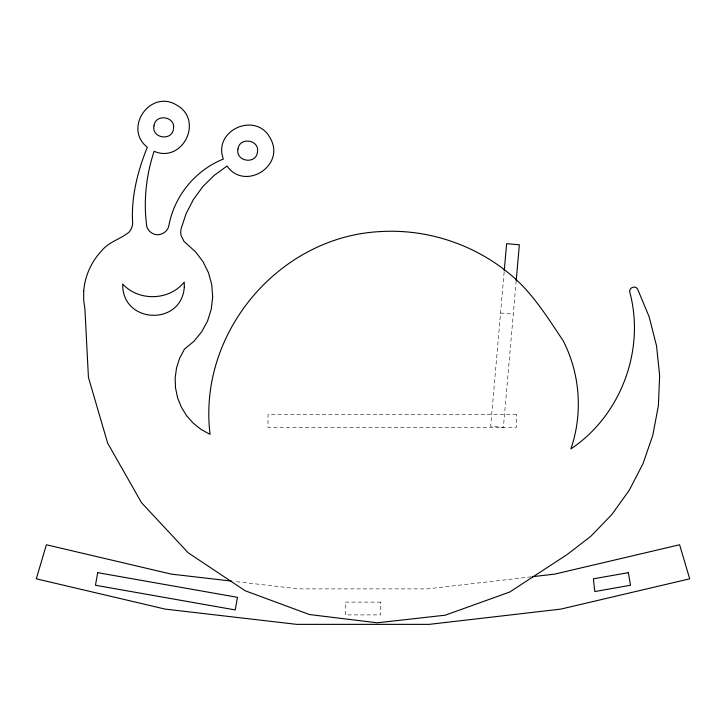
<?xml version="1.0" encoding="UTF-8"?>
<svg xmlns="http://www.w3.org/2000/svg" width="726" height="726" viewBox="0 0 726 726"><rect width="100%" height="100%" fill="white"/><g stroke="black" fill="none" stroke-linecap="round" stroke-linejoin="round"><path stroke-width="0.54" stroke-dasharray="3.63 2.72" d="M504.143 272.005L490.667 426.244L503.39 427.36L516.186 280.944M531.178 576.843L427.169 588.895L298.831 588.895L233.963 581.381M500.568 313.006L513.291 314.113M516.386 414.573L267.994 414.573L267.994 427.36L516.386 427.36L516.386 414.573M380.742 602.117L345.258 602.117L345.258 614.904L380.742 614.904L380.742 602.117"/><path stroke-width="1.09" d="M504.243 270.889L506.621 243.682L519.353 244.789L516.186 280.944M532.294 576.707L554.664 574.121L679.618 544.763L689.7 578.822L560.771 609.114L429.22 624.36L296.78 624.36L165.229 609.114L36.3 578.822L46.382 544.763L171.336 574.121L231.73 581.118M83.708 291.072L83.681 300.056L84.906 308.958L88.436 377.384L107.648 443.141L141.506 502.682L188.188 552.785L245.161 590.746L309.349 614.523L377.284 622.808L445.292 615.176L509.706 592.035L567.042 554.628L590.819 536.296L611.691 514.707L629.215 490.322L643.018 463.642L652.81 435.246L658.391 405.725L659.644 375.714L656.531 345.83L649.117 316.717L637.573 288.993C635.259 284.891 628.417 287.886 629.832 292.36C645.323 350.241 620.73 415.644 570.89 448.913C583.005 413.566 580.21 374.099 563.222 340.821C548.883 319.513 535.325 297.388 516.367 279.764C479.904 246.332 430.037 228.617 380.651 231.558C278.838 236.431 197.536 333.261 210.077 434.357L201.211 429.529L193.307 423.249L186.609 415.689L181.309 407.095L177.571 397.712L175.501 387.82L175.166 377.729L176.581 367.719L179.694 358.109L184.413 349.188L193.887 341.32L201.701 331.791L207.563 320.965L211.266 309.212L212.682 296.97L211.747 284.683L208.498 272.795L203.062 261.741L195.621 251.922L184.014 241.404L181.046 235.46L180.674 232.129L181.083 228.808L186.101 213.671L193.406 199.496L202.826 186.636L214.134 175.393L227.047 166.063C244.98 191.455 285.672 165.682 270.471 138.612C256.659 110.76 212.491 129.972 223.354 159.067C195.448 170.202 174.458 195.775 168.94 225.305C167.887 232.465 159.293 236.903 152.859 233.609C149.946 232.211 147.696 229.57 146.779 226.476C143.285 201.293 146.144 175.393 154.121 151.298C182.653 163.595 203.942 120.38 176.872 105.206C150.554 88.672 122.903 128.112 147.324 147.26C137.994 170.256 131.515 195.267 132.486 220.114C133.221 224.379 131.932 228.899 129.056 232.129C120.516 239.135 108.836 241.776 101.649 250.824C91.294 261.705 84.888 276.089 83.708 291.072M153.985 125.834C151.435 138.294 172.026 141.561 173.45 128.919C176.001 116.459 155.409 113.183 153.985 125.834M237.965 149.111C235.424 161.571 256.015 164.847 257.44 152.197C259.99 139.737 239.399 136.47 237.965 149.111M184.313 287.115C181.491 326.646 121.623 323.66 122.73 284.048C138.739 301.653 169.403 300.673 184.25 282.078L184.313 287.115M97.683 572.66L95.46 585.256L235.242 609.931L237.466 597.335L97.683 572.66M628.317 572.66L593.378 578.831L594.785 591.563L630.54 585.256L628.317 572.66"/></g></svg>
